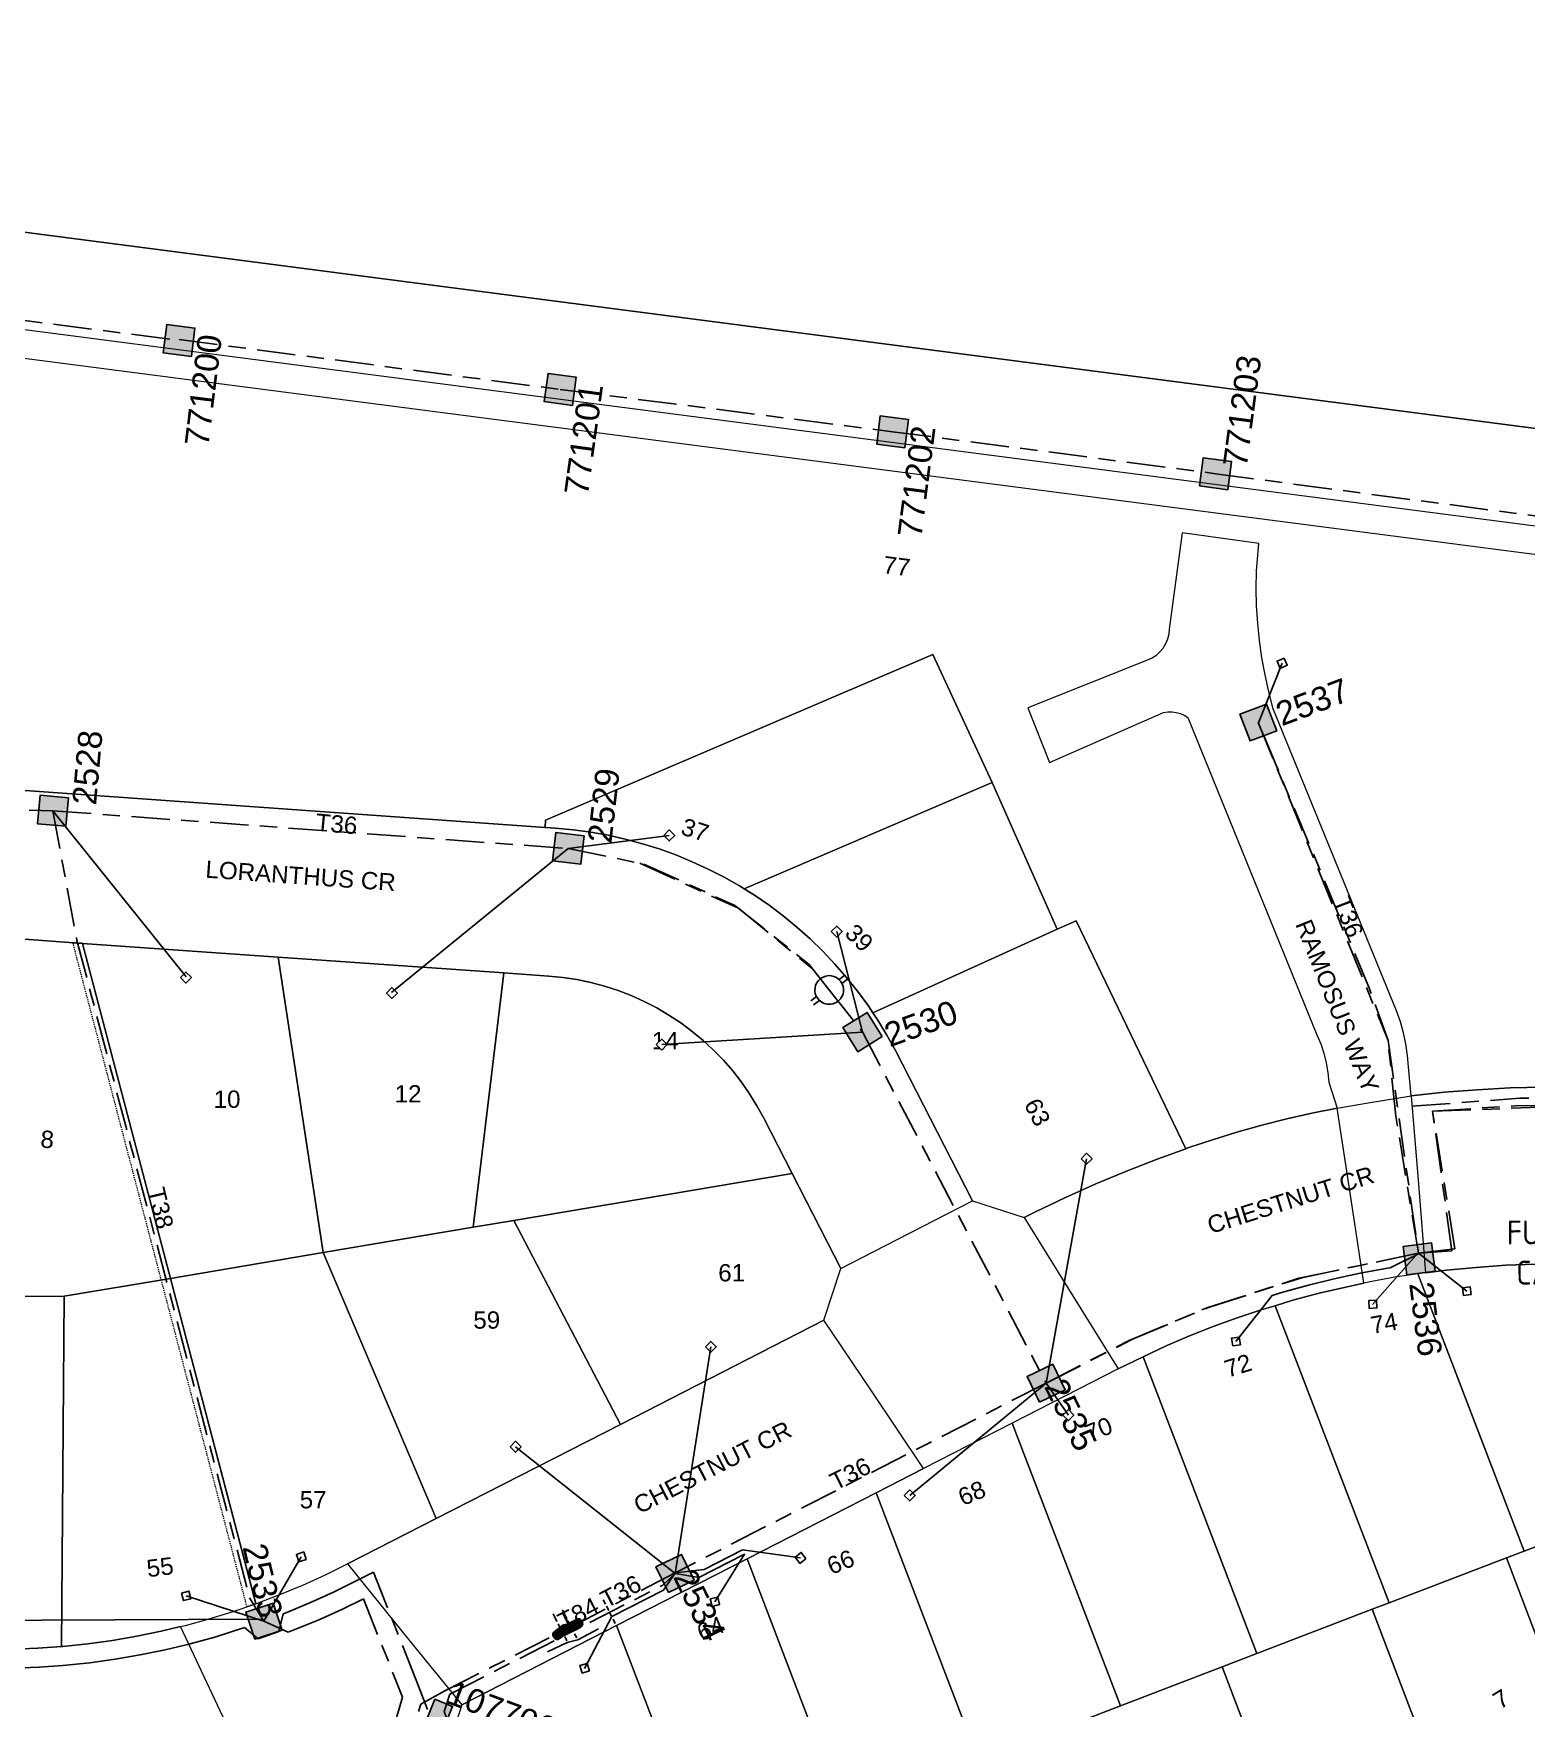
# Model space of a CAD drawing. Header units: metres. Extents: x 298214 to 299272, y 6265564 to 6266203.
# Drawn here: x 298433.9 to 298589.3, y 6266026.6 to 6266201 of the extents above; entities that cross this region are included whole.
import ezdxf
from ezdxf.enums import TextEntityAlignment as Align

# ---------------------------------------------------------------- set-up
doc = ezdxf.new("R2010")
doc.units = ezdxf.units.M
for name, pattern in [('Cable Exist UG', [8.2, 4, -1.2, 1.8, -1.2]), ('DASHED', [0.75, 0.5, -0.25]), ('HIDDEN', [0.375, 0.25, -0.125]), ('HIDDEN2', [0.1875, 0.125, -0.0625])]:
    doc.linetypes.add(name, pattern=pattern)
doc.layers.get('0').update_dxf_attribs({"color": 6})
for name, color, linetype, lineweight in [('Cadastre Land Parcels_SP_EXT', 9, 'Continuous', 5), ('Cadastre Other Property_SP_EXT', 9, 'HIDDEN', 5), ('Cadastre Roads_SP_EXT', 9, 'Continuous', 5)]:
    doc.layers.add(name, color=color, linetype=linetype, lineweight=lineweight)
for name, color, linetype in [('Equip_LV_EXT', 7, 'Continuous'), ('Equip_LV_NEW', 2, 'Continuous'), ('Mains_LV_EXT', 7, 'Continuous'), ('Mains_SL_EXT', 7, 'Continuous'), ('Notes_SL_MISC', 7, 'Continuous'), ('Services_SP_EXT', 7, 'Continuous'), ('SupportsUG_SP_LV_EXT', 7, 'Continuous'), ('SupportsUG_SP_LV_SL_EXT', 7, 'Continuous'), ('Trench_SP_EXT', 7, 'Continuous'), ('UG_Details_SP_MISC', 7, 'Continuous')]:
    doc.layers.add(name, color=color, linetype=linetype)
doc.layers.add('UNKNOWN_FEATURES', color=1, linetype='DASHED', plot=False)
doc.styles.add('COLUMN_LABEL', font='arial.ttf')
doc.styles.add('iecARIAL', font='arial.ttf', dxfattribs={"height": 2})
doc.styles.add('iecISOCP', font='isocp.shx')
doc.styles.add('POLE_LABEL', font='arial.ttf')
doc.styles.get("Standard").update_dxf_attribs({"font": 'arial.ttf'})

# ---------------------------------------------------------------- blocks, each defined once
blk = doc.blocks.new('COLUMN_EXT')
blk.add_hatch(color=256).paths.add_polyline_path([(-1.49, 1.48), (-1.49, -1.49), (1.48, -1.49), (1.48, 1.48)])
blk.add_lwpolyline([(-1.49, -1.49), (1.48, -1.49), (1.48, 1.48), (-1.49, 1.48)], close=True)
for tag, height, style, flags, p in [('ASSET_NUM', 2.5, 'COLUMN_LABEL', 8, (2, 2)), ('STRUCTURE_PLANT_NUMBER', 0.2, 'POLE_LABEL', 9, (1.81, 0.03)), ('STREET_CODE', 0.2, 'COLUMN_LABEL', 9, (1.81, -0.2))]:
    blk.add_attdef(tag, text='', height=height, dxfattribs=dict(style=style, flags=flags)).set_placement(p, align=Align.MIDDLE_LEFT)
at = {"flags": 9}
for tag, p in [('COLUMN_TYPE', (1.81, -0.4)), ('OWNED_BY', (1.81, -0.6)), ('STATE', (1.81, -0.8)), ('USAGE', (1.81, -1)), ('STREETNAME', (1.81, -1.6)), ('SUBURB', (1.81, -1.8)), ('LEGEND', (1.81, -1.2)), ('LOCATION', (1.81, -1.4)), ('NOTES', (1.81, -2))]:
    blk.add_attdef(tag, text='', height=0.2, dxfattribs=at).set_placement(p, align=Align.MIDDLE_LEFT)
at = {"flags": 1}
blk.add_attdef('Z', (1.81, -2.35), '', height=0.2, dxfattribs=at)
blk = doc.blocks.new('PILLAR_EXT')
blk.add_hatch(color=256).paths.add_polyline_path([(-2.475, 0.99), (-2.475, -0.99), (2.475, -0.99), (2.475, 0.99)])
blk.add_lwpolyline([(-2.475, -0.99), (2.475, -0.99), (2.475, 0.99), (-2.475, 0.99)], close=True)
at = {"style": 'iecARIAL', "flags": 8}
blk.add_attdef('ASSET_NUM', (1.5, 3.5), '', height=2.5, dxfattribs=at)
for tag, p, flags in [('OWNED_BY', (0, -0.2), 9), ('STATE', (0, -0.4), 9), ('SUPPORT_TYPE', (0, -0.6), 9), ('STREETNAME', (0, -1.8), 9), ('USAGE', (0, -0.8), 9), ('LEGEND', (0, -1), 9), ('LOCATION', (0, -1.2), 9), ('NOTES', (0, -1.4), 9), ('PARENT', (0, -1.6), 9), ('SUBURB', (0, -2), 1)]:
    blk.add_attdef(tag, p, '', height=0.2, dxfattribs=dict(flags=flags))
blk = doc.blocks.new('CCP_EXT')
at = {"flags": 9}
for tag, p in [('STATE', (0, -1.8)), ('LIFE_SUPPORT', (0, -1.6)), ('NOTES', (0, -2))]:
    blk.add_attdef(tag, text='', height=0.2, dxfattribs=at).set_placement(p, align=Align.MIDDLE_LEFT)
blk.add_wipeout([(0, 0.57), (0.57, 0), (0, -0.57), (-0.57, 0)])
blk.add_lwpolyline([(-0.57, 0), (0, 0.57), (0.57, 0), (0, -0.57), (-0.57, 0)])
at = {"flags": 1}
blk.add_attdef('Z', (0, 0), '', height=0.2, dxfattribs=at)
at = {"flags": 9}
for tag, p in [('CCP_TYPE', (0, 0)), ('CONSTRUCTED_VOLTAGE', (0, -0.2)), ('OPERATING_VOLTAGE', (0, -0.6)), ('ORIENTATION', (0, -0.8)), ('OWNED_BY', (0, -1)), ('NO_PHASES', (0, -0.4)), ('USAGE', (0, -1.2)), ('LEGEND', (0, -1.4))]:
    blk.add_attdef(tag, text='', height=0.2, dxfattribs=at).set_placement(p, align=Align.MIDDLE_LEFT)
blk = doc.blocks.new('LV_STJ_EXT')
h = blk.add_hatch(color=256)
edge = h.paths.add_edge_path()
edge.add_ellipse((-0.59, 0.13), major_axis=(0.226, 0.226), ratio=1, start_angle=45, end_angle=135)
edge.add_line((-0.91, 0.13), (-0.91, -0.13))
edge.add_ellipse((-0.59, -0.13), major_axis=(0.226, 0.226), ratio=1, start_angle=135, end_angle=225)
edge.add_line((-0.59, -0.45), (0.59, -0.45))
edge.add_ellipse((0.59, -0.13), major_axis=(-0.226, 0.226), ratio=1, start_angle=135, end_angle=225)
edge.add_line((0.91, -0.13), (0.91, 0.13))
edge.add_ellipse((0.59, 0.13), major_axis=(-0.226, 0.226), ratio=1, start_angle=225, end_angle=315)
edge.add_line((0.59, 0.45), (-0.59, 0.45))
blk.add_lwpolyline([(-0.91, 0.13), (-0.91, -0.13, 0.414214), (-0.59, -0.45), (0.59, -0.45, 0.414214), (0.91, -0.13), (0.91, 0.13, 0.414214), (0.59, 0.45), (-0.59, 0.45, 0.414214)], format="xyb", close=True)
at = {"flags": 1}
blk.add_attdef('Z', (0, 0), '', height=0.2, dxfattribs=at)
at = {"flags": 9}
for tag, p in [('ORIENTATION', (0, 0)), ('USAGE', (0, -0.2)), ('LEGEND', (0, -0.4)), ('NOTES', (0, -0.6))]:
    blk.add_attdef(tag, text='', height=0.2, dxfattribs=at).set_placement(p, align=Align.MIDDLE_LEFT)
blk = doc.blocks.new('LV_UG_LINKS_OPEN_EXT')
for p, q in [((-0.25, 1.47), (-0.25, 2.22)), ((0.25, 1.47), (0.25, 2.22)), ((-0.25, -1.47), (-0.25, -2.22)), ((0.25, -1.47), (0.25, -2.22))]:
    blk.add_line(p, q)
at = {"flags": 9}
for tag, p in [('ACTUAL_STATUS', (0, 0)), ('CONSTRUCTED_VOLTAGE', (0, -0.2)), ('OPERATING_VOLTAGE', (0, -0.6)), ('ORIENTATION', (0, -0.8)), ('STATE', (0, -1)), ('SWITCH_TYPE', (0, -1.2)), ('NO_PHASES', (0, -0.4)), ('USAGE', (0, -1.4)), ('NOTES', (0, -1.6))]:
    blk.add_attdef(tag, text='', height=0.2, dxfattribs=at).set_placement(p, align=Align.MIDDLE_LEFT)
at = {"flags": 1}
blk.add_attdef('Z', (0, 0), '', height=0.2, dxfattribs=at)
blk.add_wipeout([(-0.25, 1.47), (-0.43, 1.43), (-0.61, 1.36), (-0.77, 1.28), (-0.93, 1.17), (-1.07, 1.05), (-1.19, 0.9), (-1.29, 0.75), (-1.38, 0.58), (-1.44, 0.4), (-1.48, 0.22), (-1.49, 0.03), (-1.49, -0.16), (-1.45, -0.34), (-1.4, -0.52), (-1.32, -0.69), (-1.23, -0.85), (-1.11, -1), (-0.98, -1.13), (-0.83, -1.24), (-0.66, -1.34), (-0.49, -1.41), (-0.31, -1.46), (-0.13, -1.49), (0.06, -1.49), (0.25, -1.47), (0.43, -1.43), (0.61, -1.36), (0.77, -1.28), (0.93, -1.17), (1.07, -1.05), (1.19, -0.9), (1.29, -0.75), (1.38, -0.58), (1.44, -0.4), (1.48, -0.22), (1.49, -0.03), (1.49, 0.16), (1.45, 0.34), (1.4, 0.52), (1.32, 0.69), (1.23, 0.85), (1.11, 1), (0.98, 1.13), (0.83, 1.24), (0.66, 1.34), (0.49, 1.41), (0.31, 1.46), (0.13, 1.49), (-0.06, 1.49)])
blk.add_lwpolyline([(0, -1.49, 1), (0, 1.49, 1)], format="xyb", close=True)

msp = doc.modelspace()

# ---------------------------------------------------------------- linework, layer by layer
at = {"layer": 'Cadastre Land Parcels_SP_EXT', "linetype": 'Continuous'}
for points in [[(298363.9, 6266200.96), (298362.44, 6266189.44), (298382.38, 6266186.85), (299033.66, 6266102.27), (299053.72, 6266099.67), (299055.54, 6266111.67), (299057.4, 6266123.95), (299066.91, 6266122.7)], [(298640.03, 6266086.42), (298640.03, 6266086.42), (298646.49, 6266085.75), (298647.55, 6266085.63), (298656.6, 6266084.53), (298658.78, 6266084.23), (298660.93, 6266083.84), (298663.06, 6266083.37), (298665.18, 6266082.82), (298667.27, 6266082.2), (298669.34, 6266081.5), (298671.39, 6266080.73), (298673.4, 6266079.88), (298701.79, 6266093.89), (298703.61, 6266099.24), (298698.5, 6266109.52), (298658.76, 6266114.29), (298649.72, 6266138.99), (298420.83, 6266168.71)], [(298420.27, 6266123.07), (298487.13, 6266118.33), (298487.16, 6266119.1), (298527.49, 6266136.33), (298533.66, 6266123.02), (298540.42, 6266107.74), (298542.41, 6266108.63), (298553.81, 6266084.9), (298554.02, 6266084.98), (298556.57, 6266085.83), (298559.13, 6266086.61), (298561.71, 6266087.34), (298564.31, 6266088), (298566.92, 6266088.59), (298569.55, 6266089.13), (298572.77, 6266089.66), (298577.26, 6266090.41), (298580.71, 6266090.77), (298584.14, 6266091.04), (298587.58, 6266091.22), (298591.03, 6266091.31), (298594.48, 6266091.31), (298597.94, 6266091.23), (298597.94, 6266091.22)], [(298603.13, 6266048.41), (298589.02, 6266043.01), (298587.18, 6266042.31), (298593.79, 6266024.96)], [(298593.79, 6266024.96), (298587.18, 6266042.31), (298574.98, 6266037.63), (298573.22, 6266036.96), (298581.33, 6266015.66)], [(298565.82, 6266009.35), (298557.58, 6266030.96), (298547.01, 6266026.92), (298542.78, 6266025.29)]]:
    msp.add_lwpolyline(points, dxfattribs=at)
for points in [[(299033.66, 6266102.27), (298382.38, 6266186.85), (298380.83, 6266176.93), (298433.21, 6266170.12), (298650.79, 6266141.86), (298769.87, 6266126.39), (299032.1, 6266092.34), (299033.66, 6266102.27)], [(298533.66, 6266123.02), (298527.49, 6266136.33), (298487.16, 6266119.1), (298487.13, 6266118.33), (298488.16, 6266118.27), (298490.04, 6266118.09), (298491.87, 6266117.85), (298493.68, 6266117.52), (298495.47, 6266117.12), (298497.25, 6266116.64), (298499.01, 6266116.09), (298500.74, 6266115.47), (298502.44, 6266114.77), (298504.11, 6266114), (298505.75, 6266113.17), (298507.35, 6266112.26), (298507.83, 6266111.96), (298533.66, 6266123.02)], [(298540.42, 6266107.74), (298533.66, 6266123.02), (298507.83, 6266111.96), (298508.91, 6266111.28), (298510.43, 6266110.24), (298511.91, 6266109.13), (298513.33, 6266107.97), (298514.7, 6266106.74), (298516.03, 6266105.46), (298517.29, 6266104.12), (298518.5, 6266102.73), (298519.65, 6266101.29), (298520.73, 6266099.8), (298521.23, 6266099.05), (298540.42, 6266107.74)], [(298448.13, 6266071.4), (298438.98, 6266106.27), (298423.21, 6266107.42), (298428.06, 6266086.06), (298431.82, 6266069.52), (298437.05, 6266069.54), (298448.13, 6266071.4)], [(298553.81, 6266084.9), (298542.41, 6266108.63), (298540.42, 6266107.74), (298521.23, 6266099.05), (298521.75, 6266098.27), (298522.68, 6266096.71), (298523.58, 6266095.11), (298531.6, 6266079.47), (298536.98, 6266077.73), (298538.17, 6266078.32), (298541.29, 6266079.81), (298544.44, 6266081.23), (298547.62, 6266082.56), (298550.84, 6266083.82), (298553.81, 6266084.9)], [(298459.35, 6266104.84), (298438.98, 6266106.27), (298448.13, 6266071.4), (298464.02, 6266074.08), (298459.35, 6266104.84)], [(298464.02, 6266074.08), (298479.63, 6266076.72), (298482.83, 6266103.19), (298459.35, 6266104.84), (298464.02, 6266074.08)], [(298512.83, 6266082.31), (298509.88, 6266088.07), (298509.17, 6266089.37), (298508.4, 6266090.62), (298507.55, 6266091.83), (298506.65, 6266093), (298505.68, 6266094.11), (298504.65, 6266095.17), (298503.57, 6266096.17), (298502.43, 6266097.11), (298501.24, 6266097.99), (298500.01, 6266098.8), (298498.74, 6266099.55), (298497.43, 6266100.23), (298496.08, 6266100.83), (298494.71, 6266101.36), (298493.31, 6266101.82), (298491.88, 6266102.2), (298490.43, 6266102.5), (298488.98, 6266102.72), (298487.5, 6266102.86), (298482.83, 6266103.19), (298479.63, 6266076.72), (298483.86, 6266077.43), (298512.83, 6266082.31)], [(298517.89, 6266072.44), (298512.83, 6266082.31), (298483.86, 6266077.43), (298494.97, 6266056.21), (298516.12, 6266067.04), (298517.89, 6266072.44)], [(298494.97, 6266056.21), (298483.86, 6266077.43), (298479.63, 6266076.72), (298464.02, 6266074.08), (298475.78, 6266046.4), (298494.97, 6266056.21)], [(298457.01, 6266037.55), (298457.09, 6266037.57), (298459.51, 6266038.49), (298461.9, 6266039.48), (298464.25, 6266040.56), (298466.57, 6266041.68), (298475.78, 6266046.4), (298464.02, 6266074.08), (298448.13, 6266071.4), (298457.01, 6266037.55)], [(298577.96, 6266071.87), (298589.02, 6266043.01), (298603.13, 6266048.41), (298593.74, 6266072.91), (298593.31, 6266072.92), (298590.21, 6266072.88), (298587.12, 6266072.76), (298584.03, 6266072.55), (298580.95, 6266072.25), (298578.76, 6266071.98), (298577.96, 6266071.87)], [(298436.94, 6266033.1), (298439.51, 6266033.37), (298442.08, 6266033.73), (298444.63, 6266034.17), (298447.16, 6266034.69), (298449.18, 6266035.17), (298449.68, 6266035.29), (298452.17, 6266035.97), (298454.64, 6266036.73), (298457.01, 6266037.54), (298448.13, 6266071.4), (298437.05, 6266069.54), (298436.77, 6266033.09), (298436.94, 6266033.1)], [(298563.12, 6266068.56), (298574.98, 6266037.63), (298587.18, 6266042.31), (298589.02, 6266043.01), (298577.96, 6266071.87), (298575.55, 6266071.52), (298573.16, 6266071.09), (298572.34, 6266070.91), (298570.47, 6266070.5), (298567.7, 6266069.85), (298564.94, 6266069.12), (298563.12, 6266068.56)], [(298434.33, 6266032.91), (298436.77, 6266033.09), (298437.05, 6266069.54), (298431.82, 6266069.52), (298425.19, 6266069.49), (298421.77, 6266054.48), (298416.77, 6266033.49), (298423.84, 6266032.99), (298426.48, 6266032.84), (298429.1, 6266032.78), (298431.72, 6266032.8), (298434.33, 6266032.91)], [(298549.36, 6266063.25), (298561.2, 6266032.35), (298573.22, 6266036.96), (298574.98, 6266037.63), (298563.12, 6266068.56), (298561.66, 6266068.12), (298559.14, 6266067.29), (298556.66, 6266066.39), (298554.19, 6266065.41), (298551.76, 6266064.37), (298549.36, 6266063.25)], [(298535.74, 6266056.34), (298547.01, 6266026.92), (298557.58, 6266030.96), (298561.2, 6266032.35), (298549.36, 6266063.25), (298546.78, 6266062), (298535.74, 6266056.34)], [(298521.58, 6266049.09), (298532.24, 6266021.26), (298542.78, 6266025.29), (298547.01, 6266026.92), (298535.74, 6266056.34), (298526.51, 6266051.62), (298521.58, 6266049.09)], [(298508.14, 6266042.22), (298518.23, 6266015.89), (298528, 6266019.63), (298532.24, 6266021.26), (298521.58, 6266049.09), (298508.14, 6266042.22)], [(298494.56, 6266035.26), (298504.07, 6266010.46), (298518.23, 6266015.89), (298508.14, 6266042.22), (298494.56, 6266035.26)], [(298557.58, 6266030.96), (298565.82, 6266009.35), (298581.33, 6266015.66), (298573.22, 6266036.96), (298561.2, 6266032.35), (298557.58, 6266030.96)], [(298476.72, 6266021.63), (298486, 6266003.54), (298504.07, 6266010.46), (298494.56, 6266035.26), (298478.46, 6266027.01), (298476.72, 6266021.63)]]:
    msp.add_lwpolyline(points, close=True, dxfattribs=at)
at = {"layer": 'Cadastre Roads_SP_EXT', "linetype": 'Continuous'}
for points in [[(298597.94, 6266091.23), (298594.48, 6266091.31), (298591.03, 6266091.31), (298587.58, 6266091.22), (298584.14, 6266091.04), (298580.71, 6266090.77), (298577.26, 6266090.41), (298578.02, 6266081.21), (298578.76, 6266071.98), (298580.95, 6266072.25), (298584.03, 6266072.55), (298587.12, 6266072.76), (298590.21, 6266072.88), (298593.31, 6266072.92), (298593.74, 6266072.91), (298596.43, 6266072.84), (298597.52, 6266072.8)], [(298431.39, 6266014.45), (298434.29, 6266014.55), (298437.19, 6266014.73), (298440.08, 6266014.98), (298442.96, 6266015.32), (298445.82, 6266015.74), (298448.68, 6266016.24), (298451.52, 6266016.82), (298454.35, 6266017.48), (298457.15, 6266018.24), (298453.3, 6266026.41), (298449.18, 6266035.17), (298447.16, 6266034.69), (298444.63, 6266034.17), (298442.08, 6266033.73), (298439.51, 6266033.37), (298436.94, 6266033.1), (298436.77, 6266033.09), (298434.33, 6266032.91), (298431.72, 6266032.8)]]:
    msp.add_lwpolyline(points, dxfattribs=at)
at = {"layer": 'Mains_LV_EXT', "linetype": 'Cable Exist UG'}
for points in [[(298578.01, 6266074.03), (298575.68, 6266088.27), (298574.86, 6266096.15), (298572.94, 6266101.52), (298561.35, 6266129.26)], [(298433.43, 6266120.14), (298435.89, 6266120.06)], [(298435.89, 6266120.06), (298489.53, 6266116.14)], [(298520.14, 6266097.07), (298539.27, 6266060.5)], [(298578.01, 6266074.03), (298581.82, 6266074.47), (298579.48, 6266088.79), (298588.12, 6266089.37), (298595.33, 6266089.41), (298597.61, 6266086.61), (298618.88, 6266084.5), (298618.96, 6266087.03)], [(298500.66, 6266040.76), (298490.13, 6266035.28)], [(298488.83, 6266034.62), (298490.13, 6266035.28)]]:
    msp.add_lwpolyline(points, dxfattribs=at)
at = {"layer": 'Mains_SL_EXT', "linetype": 'Cable Exist UG'}
for points in [[(298561.35, 6266129.26), (298574.86, 6266096.15), (298578.01, 6266074.03)], [(298435.89, 6266120.06), (298489.53, 6266116.14)], [(298520.14, 6266097.07), (298539.27, 6266060.5)], [(298578.01, 6266074.03), (298581.51, 6266074.28), (298579.48, 6266088.79), (298595.33, 6266089.41), (298597.94, 6266086.58), (298615.11, 6266084.63), (298618.96, 6266087.03)]]:
    msp.add_lwpolyline(points, dxfattribs=at)
at = {"layer": 'Notes_SL_MISC', "linetype": 'Cable Exist UG'}
for points in [[(298411.55, 6266173.83), (298449.02, 6266169.02)], [(298449.02, 6266169.11), (298488.69, 6266163.92)], [(298488.69, 6266163.92), (298523.29, 6266159.52)], [(298523.29, 6266159.52), (298556.9, 6266155.15)], [(298556.9, 6266155.15), (298603.77, 6266148.95)]]:
    msp.add_lwpolyline(points, dxfattribs=at)
at = {"layer": 'Services_SP_EXT'}
msp.add_lwpolyline([(298427, 6266035.8), (298457.65, 6266035.95)], dxfattribs=at)
at = {"layer": 'Trench_SP_EXT', "linetype": 'Cable Exist UG'}
msp.add_lwpolyline([(298487.38, 6266032.53), (298489.41, 6266033.5), (298490.52, 6266033.78), (298492.69, 6266034.92)], dxfattribs=at)
at = {"layer": 'UG_Details_SP_MISC', "color": 7, "linetype": 'Cable Exist UG', "flags": 128}
msp.add_lwpolyline([(298577.34, 6266089.31), (298588.56, 6266090.15), (298597.89, 6266090.13), (298605.84, 6266089.5)], dxfattribs=at)
at = {"layer": 'UNKNOWN_FEATURES'}
for points in [[(298493.17, 6266037.94), (298494.55, 6266035.25)], [(298487.95, 6266036.48), (298488.13, 6266036.13), (298489.51, 6266033.45)], [(298488.92, 6266036.89), (298489.16, 6266036.43), (298490.53, 6266033.74)]]:
    msp.add_lwpolyline(points, dxfattribs=at)

# ---------------------------------------------------------------- block references
at = {"layer": 'Equip_LV_EXT'}
for p, rotation in [((298490.13, 6266035.28), 26.95829391185995), ((298488.78, 6266034.59), 37.70153294679569)]:
    msp.add_blockref('LV_STJ_EXT', p, dxfattribs=dict(at, rotation=rotation))
at = {"layer": 'SupportsUG_SP_LV_EXT'}
ref = msp.add_blockref('PILLAR_EXT', (298475.64, 6266024.94), dxfattribs=dict(at, rotation=247.8650843461187))
ref.add_attrib('ASSET_NUM', '107706', dxfattribs={"layer": '0', "height": 2.5, "rotation": 339.4908, "style": 'iecARIAL'}).set_placement((298477.14, 6266028.44), align=Align.MIDDLE_LEFT)
at = {"layer": 'SupportsUG_SP_LV_SL_EXT'}
ref = msp.add_blockref('COLUMN_EXT', (298449.02, 6266169.02), dxfattribs=dict(at, rotation=82.95667909088046))
ref.add_attrib('ASSET_NUM', '771200', dxfattribs={"layer": '0', "height": 2.5, "rotation": 82.9567, "style": 'COLUMN_LABEL'}).set_placement((298451.02, 6266169.77), align=Align.TOP_RIGHT)
ref = msp.add_blockref('COLUMN_EXT', (298556.9, 6266155.15), dxfattribs=dict(at, rotation=82.38880324935744))
ref.add_attrib('ASSET_NUM', '771203', dxfattribs={"layer": '0', "height": 2.5, "rotation": 82.3888, "style": 'COLUMN_LABEL'}).set_placement((298558.9, 6266155.9), align=Align.MIDDLE_LEFT)
ref = msp.add_blockref('COLUMN_EXT', (298488.69, 6266163.92), dxfattribs=dict(at, rotation=82.13745435770807))
ref.add_attrib('ASSET_NUM', '771201', dxfattribs={"layer": '0', "height": 2.5, "rotation": 82.1375, "style": 'COLUMN_LABEL'}).set_placement((298490.69, 6266164.67), align=Align.TOP_RIGHT)
ref = msp.add_blockref('COLUMN_EXT', (298523.29, 6266159.52), dxfattribs=dict(at, rotation=82.63525374624247))
ref.add_attrib('ASSET_NUM', '771202', dxfattribs={"layer": '0', "height": 2.5, "rotation": 82.6353, "style": 'COLUMN_LABEL'}).set_placement((298525.29, 6266160.27), align=Align.TOP_RIGHT)
ref = msp.add_blockref('COLUMN_EXT', (298561.35, 6266129.26), dxfattribs=dict(at, rotation=110.7447152515327))
ref.add_attrib('ASSET_NUM', '2537', dxfattribs={"layer": '0', "height": 2.5, "rotation": 20.8536, "style": 'COLUMN_LABEL'}).set_placement((298563.35, 6266130.01), align=Align.MIDDLE_LEFT)
ref = msp.add_blockref('COLUMN_EXT', (298435.89, 6266120.06), dxfattribs=dict(at, rotation=174.7717754864288))
ref.add_attrib('ASSET_NUM', '2528', dxfattribs={"layer": '0', "height": 2.5, "rotation": 84.8805, "style": 'COLUMN_LABEL'}).set_placement((298437.89, 6266120.81), align=Align.TOP_LEFT)
ref = msp.add_blockref('COLUMN_EXT', (298489.53, 6266116.14), dxfattribs=dict(at, rotation=173.3424006628478))
ref.add_attrib('ASSET_NUM', '2529', dxfattribs={"layer": '0', "height": 2.5, "rotation": 83.4511, "style": 'COLUMN_LABEL'}).set_placement((298491.53, 6266116.89), align=Align.TOP_LEFT)
ref = msp.add_blockref('COLUMN_EXT', (298520.15, 6266097.04), dxfattribs=dict(at, rotation=121.7811556270938))
ref.add_attrib('ASSET_NUM', '2530', dxfattribs={"layer": '0', "height": 2.5, "rotation": 19.8849, "style": 'COLUMN_LABEL'}).set_placement((298522.15, 6266097.79), align=Align.TOP_LEFT)
ref = msp.add_blockref('COLUMN_EXT', (298578.11, 6266073.45), dxfattribs=dict(at, rotation=7.383470778337284))
ref.add_attrib('ASSET_NUM', '2536', dxfattribs={"layer": '0', "height": 2.5, "rotation": 277.3472, "style": 'COLUMN_LABEL'}).set_placement((298579.53, 6266071.18), align=Align.TOP_LEFT)
ref = msp.add_blockref('COLUMN_EXT', (298539.27, 6266060.5), dxfattribs=dict(at, rotation=25.99445836267185))
ref.add_attrib('ASSET_NUM', '2535', dxfattribs={"layer": '0', "height": 2.5, "rotation": 295.9585, "style": 'COLUMN_LABEL'}).set_placement((298541.27, 6266061.25), align=Align.TOP_LEFT)
ref = msp.add_blockref('COLUMN_EXT', (298457.86, 6266035.73), dxfattribs=dict(at, rotation=198.3106463106046))
ref.add_attrib('ASSET_NUM', '2533', dxfattribs={"layer": '0', "height": 2.5, "rotation": 283.553, "style": 'COLUMN_LABEL'}).set_placement((298459.86, 6266036.48), align=Align.TOP_RIGHT)
ref = msp.add_blockref('COLUMN_EXT', (298500.65, 6266040.69), dxfattribs=dict(at, rotation=25.99445854531309))
ref.add_attrib('ASSET_NUM', '2534', dxfattribs={"layer": '0', "height": 2.5, "rotation": 295.9586, "style": 'COLUMN_LABEL'}).set_placement((298502.65, 6266041.44), align=Align.TOP_LEFT)

# ---------------------------------------------------------------- texts
at = {"layer": 'Cadastre Land Parcels_SP_EXT'}
for s, rotation, p in [('77', 352.7793, (298522.22, 6266144.81)), ('37', 342.2644, (298501.13, 6266117.65)), ('39', 315.6064, (298518.19, 6266107.18)), ('63', 297.1759, (298536.92, 6266089.53)), ('8', 355.4804, (298434.54, 6266085.03)), ('74', 9.946, (298573.22, 6266065.61)), ('72', 17.259, (298558.17, 6266061.05)), ('70', 21.8937, (298543.78, 6266054.34)), ('68', 22.9597, (298530.6, 6266047.69)), ('66', 22.0872, (298516.92, 6266040.53)), ('55', 7.1456, (298445.77, 6266040.29)), ('64', 22.0872, (298503.39, 6266033.61)), ('7', 32.0596, (298586.51, 6266026.49))]:
    msp.add_text(s, height=1.8, rotation=rotation, dxfattribs=at).set_placement(p)
for s, p in [('14', (298498.23, 6266095.25)), ('12', (298471.46, 6266089.71)), ('10', (298452.62, 6266089.15)), ('61', (298505.14, 6266071.09)), ('59', (298479.65, 6266066.17)), ('57', (298461.58, 6266047.47))]:
    msp.add_text(s, height=1.8, dxfattribs=at).set_placement(p)
at = {"layer": 'Cadastre Roads_SP_EXT'}
for s, rotation, p in [('LORANTHUS CR', 355.9539, (298451.72, 6266113.11)), ('RAMOSUS WAY', 291.9253, (298565.17, 6266108.28)), ('CHESTNUT CR', 17.4591, (298556.39, 6266076.01)), ('CHESTNUT CR', 27.0983, (298496.93, 6266046.84))]:
    msp.add_text(s, height=1.8, rotation=rotation, dxfattribs=at).set_placement(p)
at = {"layer": 'Equip_LV_NEW', "linetype": 'Continuous', "insert": (298592.57, 6266074.1), "char_height": 2.5, "width": 17.7476, "attachment_point": 5, "rotation": 0.2778, "style": 'iecISOCP'}
msp.add_mtext('FUTURE CABLE', dxfattribs=at)
at = {"layer": 'Mains_LV_EXT'}
for s, rotation, p in [('T36', 354.8031, (298463.18, 6266118)), ('T36', 290.8174, (298569.12, 6266110.74)), ('T38', 283.5595, (298445.72, 6266080.61)), ('T36', 27.0724, (298517.36, 6266049.3)), ('T36', 27.5297, (298493.49, 6266037.03)), ('T84', 26.9938, (298489.05, 6266034.73))]:
    msp.add_text(s, height=1.8, rotation=rotation, dxfattribs=at).set_placement(p)

# ---------------------------------------------------------------- next in the draw order: block references
at = {"layer": 'Services_SP_EXT'}
for p, rotation in [((298563.83, 6266135.42), 248.2767562335995), ((298583.05, 6266070.08), 141.7345418911682), ((298573.27, 6266068.71), 48.49465791386839), ((298559.03, 6266064.84), 52.98463408318923), ((298461.74, 6266042.42), 242.8505250533592), ((298513.7, 6266042.31), 172.0960434773653), ((298449.76, 6266038.36), 329.2628072285432), ((298504.8, 6266037.75), 58.05646500710183), ((298491.23, 6266030.83), 62.08249870333122)]:
    msp.add_blockref('CCP_EXT', p, dxfattribs=dict(at, rotation=rotation))
for p in [(298500.04, 6266117.5), (298517.48, 6266107.5), (298449.74, 6266102.71), (298471.18, 6266101.1), (298499.26, 6266095.73), (298543.48, 6266083.86), (298504.37, 6266064.28), (298541.59, 6266057.17), (298484.05, 6266053.88), (298525.07, 6266048.82)]:
    msp.add_blockref('CCP_EXT', p, dxfattribs=at)

# ---------------------------------------------------------------- next in the draw order: linework, layer by layer
at = {"layer": 'Cadastre Other Property_SP_EXT', "linetype": 'HIDDEN2'}
msp.add_lwpolyline([(298456.06, 6266037.24), (298457.01, 6266037.55), (298438.98, 6266106.28), (298437.94, 6266106.35), (298456.06, 6266037.24)], close=True, dxfattribs=at)
at = {"layer": 'Cadastre Roads_SP_EXT', "linetype": 'Continuous'}
for points in [[(298577.26, 6266090.41), (298576.97, 6266093.42), (298576.89, 6266094.61), (298576.72, 6266095.8), (298576.47, 6266096.97), (298576.14, 6266098.11), (298575.72, 6266099.24), (298562.91, 6266130.67), (298562.45, 6266132.43), (298562.05, 6266134.2), (298561.73, 6266135.99), (298561.47, 6266137.79), (298561.29, 6266139.6), (298561.18, 6266141.41), (298561.14, 6266143.23), (298561.17, 6266145.04), (298561.41, 6266147.87), (298553.42, 6266148.99), (298552.06, 6266138.98), (298552.03, 6266138.44), (298551.89, 6266137.92), (298551.69, 6266137.43), (298551.41, 6266136.97), (298551.07, 6266136.56), (298550.68, 6266136.2), (298550.24, 6266135.9), (298537.36, 6266130.77), (298539.61, 6266125.08), (298551.48, 6266130.29), (298551.92, 6266130.37), (298552.37, 6266130.38), (298552.81, 6266130.31), (298553.24, 6266130.19), (298553.64, 6266130), (298554.01, 6266129.76), (298567.46, 6266096.74), (298567.85, 6266095.8), (298568.17, 6266094.83), (298568.41, 6266093.85), (298568.59, 6266092.84), (298568.68, 6266091.83), (298569.55, 6266089.13), (298572.77, 6266089.66), (298577.26, 6266090.41)], [(298536.98, 6266077.73), (298541.64, 6266070.25), (298546.78, 6266062), (298549.36, 6266063.25), (298551.76, 6266064.37), (298554.19, 6266065.41), (298556.66, 6266066.39), (298559.14, 6266067.29), (298561.66, 6266068.12), (298563.12, 6266068.56), (298564.94, 6266069.12), (298567.7, 6266069.85), (298570.47, 6266070.5), (298572.34, 6266070.91), (298570.94, 6266080.05), (298569.55, 6266089.13), (298566.92, 6266088.59), (298564.31, 6266088), (298561.71, 6266087.34), (298559.13, 6266086.61), (298556.57, 6266085.83), (298554.02, 6266084.98), (298553.81, 6266084.9), (298550.84, 6266083.82), (298547.62, 6266082.56), (298544.44, 6266081.23), (298541.29, 6266079.81), (298538.17, 6266078.32), (298536.98, 6266077.73)], [(298466.57, 6266041.68), (298472.95, 6266033.8), (298478.46, 6266027.01), (298494.56, 6266035.26), (298508.14, 6266042.22), (298521.58, 6266049.09), (298526.51, 6266051.62), (298521.01, 6266059.79), (298516.12, 6266067.04), (298494.97, 6266056.21), (298475.78, 6266046.4), (298466.57, 6266041.68)]]:
    msp.add_lwpolyline(points, close=True, dxfattribs=at)
msp.add_lwpolyline([(298423.21, 6266107.42), (298438.98, 6266106.27), (298459.35, 6266104.84), (298482.83, 6266103.19), (298487.5, 6266102.86), (298488.98, 6266102.72), (298490.43, 6266102.5), (298491.88, 6266102.2), (298493.31, 6266101.82), (298494.71, 6266101.36), (298496.08, 6266100.83), (298497.43, 6266100.23), (298498.74, 6266099.55), (298500.01, 6266098.8), (298501.24, 6266097.99), (298502.43, 6266097.11), (298503.57, 6266096.17), (298504.65, 6266095.17), (298505.68, 6266094.11), (298506.65, 6266093), (298507.55, 6266091.83), (298508.4, 6266090.62), (298509.17, 6266089.37), (298509.88, 6266088.07), (298512.83, 6266082.31), (298517.89, 6266072.44), (298523.77, 6266075.45), (298531.6, 6266079.47), (298523.58, 6266095.11), (298522.68, 6266096.71), (298521.75, 6266098.27), (298521.23, 6266099.05), (298520.73, 6266099.8), (298519.65, 6266101.29), (298518.5, 6266102.73), (298517.29, 6266104.12), (298516.03, 6266105.46), (298514.7, 6266106.74), (298513.33, 6266107.97), (298511.91, 6266109.13), (298510.43, 6266110.24), (298508.91, 6266111.28), (298507.83, 6266111.96), (298507.35, 6266112.26), (298505.75, 6266113.17), (298504.11, 6266114), (298502.44, 6266114.77), (298500.74, 6266115.47), (298499.01, 6266116.09), (298497.25, 6266116.64), (298495.47, 6266117.12), (298493.68, 6266117.52), (298491.87, 6266117.85), (298490.04, 6266118.09), (298488.16, 6266118.27), (298487.13, 6266118.33), (298487.13, 6266118.33), (298420.27, 6266123.07)], dxfattribs=at)
at = {"layer": 'Mains_LV_EXT', "linetype": 'Cable Exist UG'}
for points in [[(298435.89, 6266120.06), (298438.39, 6266106.58), (298456.37, 6266038.17), (298457.85, 6266035.74)], [(298539.27, 6266060.5), (298547.92, 6266064.94), (298556, 6266068.33), (298565.58, 6266071.41), (298578.01, 6266074.03)], [(298539.27, 6266060.5), (298500.66, 6266040.76)], [(298431.79, 6266030.82), (298434.46, 6266030.93), (298436.91, 6266031.1), (298437.95, 6266031.21), (298437.95, 6266031.21), (298439.75, 6266031.4), (298442.38, 6266031.77), (298444.99, 6266032.21), (298447.59, 6266032.75), (298449.64, 6266033.23), (298450.17, 6266033.36), (298452.73, 6266034.06), (298455.83, 6266035.07), (298457.26, 6266033.89), (298459.42, 6266034.65), (298459.87, 6266036.5), (298459.87, 6266036.5), (298460.25, 6266036.64), (298462.69, 6266037.66), (298465.1, 6266038.76), (298467.46, 6266039.91), (298469.26, 6266040.84), (298473.69, 6266029.59), (298474.88, 6266026.53)], [(298457.86, 6266035.73), (298460.38, 6266034.57), (298460.38, 6266034.57), (298463.49, 6266035.83), (298465.95, 6266036.95), (298468.21, 6266038.05), (298472.29, 6266027.83), (298472.29, 6266027.83), (298470.3, 6266021.01), (298482.01, 6265998.02), (298482.01, 6265998.02), (298483.49, 6265995.53), (298485.74, 6265992.17), (298487.36, 6265989.92), (298489.45, 6265987.31), (298491.19, 6265985.38), (298493, 6265983.39), (298493.71, 6265982.63), (298493.71, 6265982.63), (298486.73, 6265974.4), (298487.58, 6265969.39)], [(298487.58, 6265969.39), (298488.07, 6265973.25), (298496.49, 6265982.71), (298494.34, 6265984.85), (298494.34, 6265984.85), (298492.93, 6265986.39), (298491.33, 6265988.12), (298489.53, 6265990.35), (298487.62, 6265992.89), (298485.56, 6265995.98), (298484.2, 6265998.33), (298482.47, 6266001.44), (298472.34, 6266021.38), (298474.19, 6266027.09), (298474.19, 6266027.09), (298476.67, 6266028.48), (298476.67, 6266028.48), (298488.83, 6266034.62)]]:
    msp.add_lwpolyline(points, dxfattribs=at)
at = {"layer": 'Mains_SL_EXT', "linetype": 'Cable Exist UG'}
for points in [[(298539.27, 6266060.5), (298548.26, 6266065.08), (298556.28, 6266068.42), (298565.87, 6266071.47), (298578.01, 6266074.03)], [(298539.27, 6266060.5), (298500.66, 6266040.76)], [(298482.6, 6265984.72), (298483.1, 6265986.92), (298483.1, 6265986.92), (298491.91, 6265991.47), (298491.91, 6265991.47), (298489.74, 6265994.25), (298488.44, 6265996.16), (298487.2, 6265998.11), (298486.04, 6266000.12), (298484.95, 6266002.19), (298484.61, 6266002.86), (298475.15, 6266021.51), (298475.61, 6266023.21), (298476.21, 6266023.57), (298476.93, 6266025.48), (298476.6, 6266026.32), (298477.19, 6266028.12), (298499.39, 6266039.48), (298500.65, 6266040.69)]]:
    msp.add_lwpolyline(points, dxfattribs=at)
at = {"layer": 'Services_SP_EXT'}
for points in [[(298563.83, 6266135.42), (298561.36, 6266129.23)], [(298449.75, 6266102.79), (298435.89, 6266120.06)], [(298471.14, 6266101.16), (298489.53, 6266116.14)], [(298500.04, 6266117.5), (298489.53, 6266116.14)], [(298499.26, 6266095.73), (298520.15, 6266097.04)], [(298543.48, 6266083.86), (298539.27, 6266060.5)], [(298578.09, 6266073.99), (298575.08, 6266072.51), (298575.08, 6266072.51), (298574.79, 6266072.46), (298571.97, 6266071.93), (298571, 6266071.72), (298569.24, 6266071.34), (298566.56, 6266070.69), (298563.91, 6266069.96), (298562.78, 6266069.62), (298559.02, 6266064.82)], [(298573.23, 6266068.67), (298578, 6266074.06)], [(298583.05, 6266070.08), (298578.04, 6266074.03)], [(298504.37, 6266064.28), (298500.65, 6266040.69)], [(298525.07, 6266048.82), (298539.27, 6266060.5)], [(298541.59, 6266057.17), (298539.27, 6266060.5)], [(298484.05, 6266053.88), (298500.65, 6266040.69)], [(298500.65, 6266040.7), (298503.11, 6266040.26), (298503.11, 6266040.26), (298507.89, 6266042.7), (298504.8, 6266037.75)], [(298500.68, 6266040.76), (298503.68, 6266041.11), (298503.68, 6266041.11), (298507.66, 6266043.15), (298513.7, 6266042.31)], [(298457.86, 6266035.73), (298461.74, 6266042.42)], [(298500.7, 6266040.78), (298499.43, 6266038.94), (298499.43, 6266038.94), (298494.08, 6266036.2), (298491.22, 6266030.81)], [(298457.85, 6266035.74), (298449.76, 6266038.36)]]:
    msp.add_lwpolyline(points, dxfattribs=at)

# ---------------------------------------------------------------- next in the draw order: block references
at = {"layer": 'Equip_LV_EXT', "rotation": 307.0536977174147}
msp.add_blockref('LV_UG_LINKS_OPEN_EXT', (298516.69, 6266101.42), dxfattribs=at)

# ---------------------------------------------------------------- next in the draw order: linework, layer by layer
at = {"layer": 'Mains_LV_EXT', "linetype": 'Cable Exist UG'}
for points in [[(298489.53, 6266116.14), (298497.4, 6266114.52), (298506.86, 6266110.22), (298514.6, 6266104.07), (298516.65, 6266101.48)], [(298516.69, 6266101.42), (298520.15, 6266097.04)]]:
    msp.add_lwpolyline(points, dxfattribs=at)
at = {"layer": 'Mains_SL_EXT', "linetype": 'Cable Exist UG'}
msp.add_lwpolyline([(298489.53, 6266116.14), (298496.99, 6266114.6), (298507.24, 6266109.92), (298514.95, 6266103.63), (298520.14, 6266097.07)], dxfattribs=at)
at = {"layer": 'Services_SP_EXT'}
msp.add_lwpolyline([(298517.48, 6266107.5), (298520.15, 6266097.04)], dxfattribs=at)

doc.saveas('drawing.dxf')
